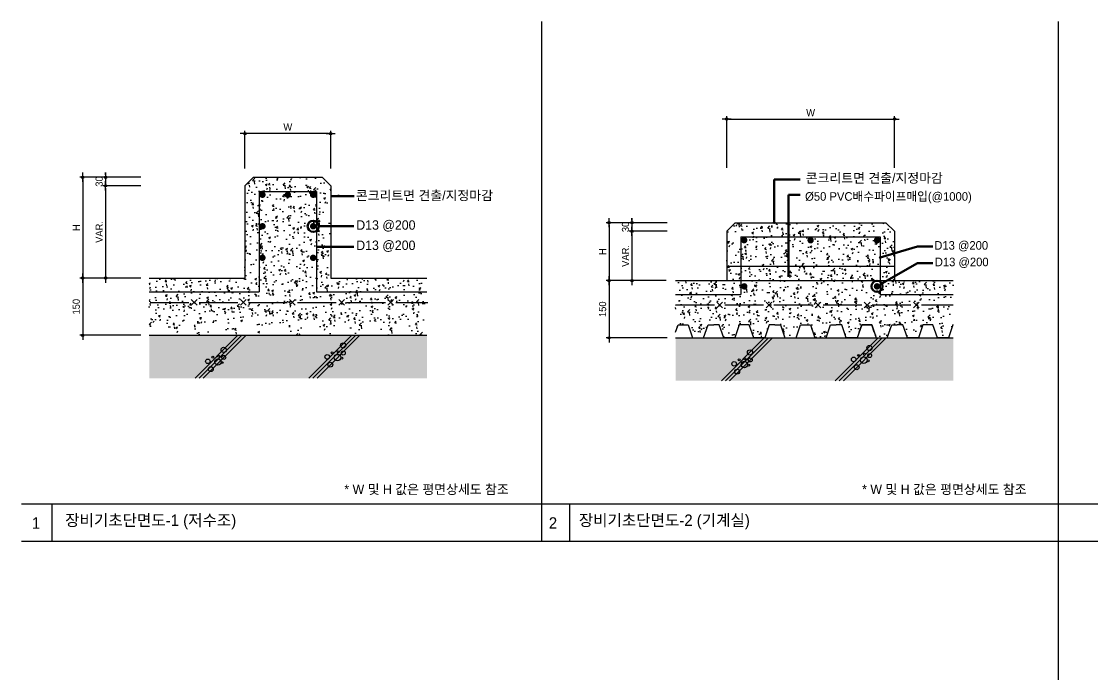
# Model space of a CAD drawing. Header units: millimetres. Extents: x 190 to 16800, y 0 to 5940.
# Drawn here: x 190 to 3934, y 3418 to 5701 of the extents above; entities that cross this region are included whole.
import ezdxf
from ezdxf.enums import TextEntityAlignment as Align

# ---------------------------------------------------------------- set-up
doc = ezdxf.new("R2010")
doc.units = ezdxf.units.MM
doc.linetypes.add('HID', pattern=[2.3, 1.5, -0.8])
for name, color, linetype in [('2', 7, 'Continuous'), ('3', 3, 'Continuous'), ('3TEX', 3, 'Continuous'), ('4', 4, 'Continuous'), ('7DIM', 9, 'Continuous'), ('8', 8, 'Continuous'), ('9', 9, 'Continuous'), ('COLU', 2, 'Continuous'), ('ELE-2', 4, 'Continuous'), ('HAT', 5, 'Continuous'), ('HAT9', 9, 'Continuous'), ('MISC', 6, 'Continuous'), ('S2', 253, 'Continuous'), ('SY', 1, 'Continuous'), ('TEX', 3, 'Continuous')]:
    doc.layers.add(name, color=color, linetype=linetype)
doc.styles.add('1', font='')
doc.styles.add('나눔고딕', font='')
doc.styles.get('1').set_extended_font_data('Dotum')
doc.styles.get('나눔고딕').set_extended_font_data('Dotum')
doc.dimstyles.new('DIM1', dxfattribs={"dimtxt": 3.5, "dimasz": 0.8, "dimexe": 1, "dimexo": 3, "dimgap": 1, "dimtad": 1, "dimdec": 0, "dimzin": 1, "dimlunit": 6, "dimtxsty": '나눔고딕', "dimblk": 'DIMDOT', "dimcen": 1, "dimclrd": 256, "dimclre": 256, "dimclrt": 3, "dimadec": 0, "dimazin": 0, "dimtfac": 1, "dimtdec": 0, "dimtix": 1, "dimtmove": 2, "dimatfit": 3, "dimldrblk": 'DIMDOT', "dimfxl": 1, "dimtolj": 1, "dimarcsym": 0})

# ---------------------------------------------------------------- blocks, each defined once
blk = doc.blocks.new('DIMDOT')
at = {"color": 0}
blk.add_line((-2, 0), (2, 0), dxfattribs=at)
for radius in [0.5, 0.25]:
    blk.add_circle((0, 0), radius, dxfattribs=at)
blk = doc.blocks.new('*D246')
at = {"layer": '7DIM', "lineweight": -2, "transparency": 16777216}
for p, q in [((2655.4, 5189.5), (2655.4, 5369.5)), ((2663.4, 5359.5), (3234.2, 5359.5)), ((3242.2, 5189.5), (3242.2, 5369.5))]:
    blk.add_line(p, q, dxfattribs=at)
at = {"layer": 'Defpoints', "color": 0, "transparency": 16777216}
for p in [(3242.2, 5359.5), (2655.4, 5159.5), (3242.2, 5159.5)]:
    blk.add_point(p, dxfattribs=at)
at = {"layer": '7DIM', "lineweight": -2, "transparency": 16777216, "xscale": 8, "yscale": 8, "zscale": 8, "rotation": 180}
blk.add_blockref('DIMDOT', (2655.4, 5359.5), dxfattribs=at)
at = {"layer": '7DIM', "lineweight": -2, "transparency": 16777216, "xscale": 8, "yscale": 8, "zscale": 8}
blk.add_blockref('DIMDOT', (3242.2, 5359.5), dxfattribs=at)
at = {"layer": '7DIM', "color": 3, "transparency": 16777216, "insert": (2948.8, 5382), "char_height": 25, "attachment_point": 5, "style": '나눔고딕'}
blk.add_mtext('\\A1;W', dxfattribs=at)
blk = doc.blocks.new('*D247')
at = {"layer": '7DIM', "lineweight": -2, "transparency": 16777216}
for p, q in [((484.1, 5164.4), (484.1, 5172.4)), ((606.8, 5156.4), (474.1, 5156.4)), ((484.1, 5156.4), (484.1, 5126.4)), ((606.8, 5126.4), (474.1, 5126.4)), ((484.1, 5118.4), (484.1, 5110.4))]:
    blk.add_line(p, q, dxfattribs=at)
at = {"layer": 'Defpoints', "color": 0, "transparency": 16777216}
for p in [(636.8, 5156.4), (484.1, 5126.4), (636.8, 5126.4)]:
    blk.add_point(p, dxfattribs=at)
at = {"layer": '7DIM', "lineweight": -2, "transparency": 16777216, "xscale": 8, "yscale": 8, "zscale": 8}
for p, rotation in [((484.1, 5156.4), 270), ((484.1, 5126.4), 90)]:
    blk.add_blockref('DIMDOT', p, dxfattribs=dict(at, rotation=rotation))
at = {"layer": '7DIM', "color": 3, "transparency": 16777216, "insert": (461.6, 5141.4), "char_height": 25, "attachment_point": 5, "rotation": 90, "style": '나눔고딕'}
blk.add_mtext('\\A1;30', dxfattribs=at)
blk = doc.blocks.new('*D248')
at = {"layer": '7DIM', "lineweight": -2, "transparency": 16777216}
for p, q in [((606.8, 5126.4), (474.1, 5126.4)), ((484.1, 5118.4), (484.1, 4811.9)), ((606.8, 4803.9), (474.1, 4803.9))]:
    blk.add_line(p, q, dxfattribs=at)
at = {"layer": 'Defpoints', "color": 0, "transparency": 16777216}
for p in [(636.8, 5126.4), (484.1, 4803.9), (636.8, 4803.9)]:
    blk.add_point(p, dxfattribs=at)
at = {"layer": '7DIM', "lineweight": -2, "transparency": 16777216, "xscale": 8, "yscale": 8, "zscale": 8}
for p, rotation in [((484.1, 5126.4), 90), ((484.1, 4803.9), 270)]:
    blk.add_blockref('DIMDOT', p, dxfattribs=dict(at, rotation=rotation))
at = {"layer": '7DIM', "color": 3, "transparency": 16777216, "insert": (461.6, 4965.2), "char_height": 25, "attachment_point": 5, "rotation": 90, "style": '나눔고딕'}
blk.add_mtext('\\A1;VAR.', dxfattribs=at)
blk = doc.blocks.new('*D249')
at = {"layer": '7DIM', "lineweight": -2, "transparency": 16777216}
for p, q in [((606.8, 4803.9), (394.1, 4803.9)), ((404.1, 4795.9), (404.1, 4611.9)), ((606.8, 4603.9), (394.1, 4603.9))]:
    blk.add_line(p, q, dxfattribs=at)
at = {"layer": 'Defpoints', "color": 0, "transparency": 16777216}
for p in [(636.8, 4803.9), (404.1, 4603.9), (636.8, 4603.9)]:
    blk.add_point(p, dxfattribs=at)
at = {"layer": '7DIM', "lineweight": -2, "transparency": 16777216, "xscale": 8, "yscale": 8, "zscale": 8}
for p, rotation in [((404.1, 4803.9), 90), ((404.1, 4603.9), 270)]:
    blk.add_blockref('DIMDOT', p, dxfattribs=dict(at, rotation=rotation))
at = {"layer": '7DIM', "color": 3, "transparency": 16777216, "insert": (381.6, 4703.9), "char_height": 25, "attachment_point": 5, "rotation": 90, "style": '나눔고딕'}
blk.add_mtext('\\A1;150', dxfattribs=at)
blk = doc.blocks.new('*D250')
at = {"layer": '7DIM', "lineweight": -2, "transparency": 16777216}
for p, q in [((546.8, 5156.4), (394.1, 5156.4)), ((404.1, 5148.4), (404.1, 4811.9)), ((546.8, 4803.9), (394.1, 4803.9))]:
    blk.add_line(p, q, dxfattribs=at)
at = {"layer": 'Defpoints', "color": 0, "transparency": 16777216}
for p in [(576.8, 5156.4), (404.1, 4803.9), (576.8, 4803.9)]:
    blk.add_point(p, dxfattribs=at)
at = {"layer": '7DIM', "lineweight": -2, "transparency": 16777216, "xscale": 8, "yscale": 8, "zscale": 8}
for p, rotation in [((404.1, 5156.4), 90), ((404.1, 4803.9), 270)]:
    blk.add_blockref('DIMDOT', p, dxfattribs=dict(at, rotation=rotation))
at = {"layer": '7DIM', "color": 3, "transparency": 16777216, "insert": (381.6, 4980.2), "char_height": 25, "attachment_point": 5, "rotation": 90, "style": '나눔고딕'}
blk.add_mtext('\\A1;H', dxfattribs=at)
blk = doc.blocks.new('*D251')
at = {"layer": '7DIM', "lineweight": -2, "transparency": 16777216}
for p, q in [((2446.9, 4997.6), (2314.2, 4997.6)), ((2324.2, 5005.6), (2324.2, 5013.6)), ((2324.2, 4997.6), (2324.2, 4967.6)), ((2446.9, 4967.6), (2314.2, 4967.6)), ((2324.2, 4959.6), (2324.2, 4951.6))]:
    blk.add_line(p, q, dxfattribs=at)
at = {"layer": 'Defpoints', "color": 0, "transparency": 16777216}
for p in [(2476.9, 4997.6), (2324.2, 4967.6), (2476.9, 4967.6)]:
    blk.add_point(p, dxfattribs=at)
at = {"layer": '7DIM', "lineweight": -2, "transparency": 16777216, "xscale": 8, "yscale": 8, "zscale": 8}
for p, rotation in [((2324.2, 4997.6), 270), ((2324.2, 4967.6), 90)]:
    blk.add_blockref('DIMDOT', p, dxfattribs=dict(at, rotation=rotation))
at = {"layer": '7DIM', "color": 3, "transparency": 16777216, "insert": (2301.7, 4982.6), "char_height": 25, "attachment_point": 5, "rotation": 90, "style": '나눔고딕'}
blk.add_mtext('\\A1;30', dxfattribs=at)
blk = doc.blocks.new('*D252')
at = {"layer": '7DIM', "lineweight": -2, "transparency": 16777216}
for p, q in [((2446.9, 4967.6), (2314.2, 4967.6)), ((2324.2, 4959.6), (2324.2, 4803.1)), ((2444.2, 4795.1), (2314.2, 4795.1))]:
    blk.add_line(p, q, dxfattribs=at)
at = {"layer": 'Defpoints', "color": 0, "transparency": 16777216}
for p in [(2476.9, 4967.6), (2324.2, 4795.1), (2474.2, 4795.1)]:
    blk.add_point(p, dxfattribs=at)
at = {"layer": '7DIM', "lineweight": -2, "transparency": 16777216, "xscale": 8, "yscale": 8, "zscale": 8}
for p, rotation in [((2324.2, 4967.6), 90), ((2324.2, 4795.1), 270)]:
    blk.add_blockref('DIMDOT', p, dxfattribs=dict(at, rotation=rotation))
at = {"layer": '7DIM', "color": 3, "transparency": 16777216, "insert": (2301.7, 4881.3), "char_height": 25, "attachment_point": 5, "rotation": 90, "style": '나눔고딕'}
blk.add_mtext('\\A1;VAR.', dxfattribs=at)
blk = doc.blocks.new('*D253')
at = {"layer": '7DIM', "lineweight": -2, "transparency": 16777216}
for p, q in [((2444.2, 4795.1), (2234.2, 4795.1)), ((2244.2, 4787.1), (2244.2, 4603.1)), ((2446.9, 4595.1), (2234.2, 4595.1))]:
    blk.add_line(p, q, dxfattribs=at)
at = {"layer": 'Defpoints', "color": 0, "transparency": 16777216}
for p in [(2474.2, 4795.1), (2244.2, 4595.1), (2476.9, 4595.1)]:
    blk.add_point(p, dxfattribs=at)
at = {"layer": '7DIM', "lineweight": -2, "transparency": 16777216, "xscale": 8, "yscale": 8, "zscale": 8}
for p, rotation in [((2244.2, 4795.1), 90), ((2244.2, 4595.1), 270)]:
    blk.add_blockref('DIMDOT', p, dxfattribs=dict(at, rotation=rotation))
at = {"layer": '7DIM', "color": 3, "transparency": 16777216, "insert": (2221.7, 4695.1), "char_height": 25, "attachment_point": 5, "rotation": 90, "style": '나눔고딕'}
blk.add_mtext('\\A1;150', dxfattribs=at)
blk = doc.blocks.new('*D254')
at = {"layer": '7DIM', "lineweight": -2, "transparency": 16777216}
for p, q in [((2386.9, 4997.6), (2234.2, 4997.6)), ((2244.2, 4989.6), (2244.2, 4803.1)), ((2386.9, 4795.1), (2234.2, 4795.1))]:
    blk.add_line(p, q, dxfattribs=at)
at = {"layer": 'Defpoints', "color": 0, "transparency": 16777216}
for p in [(2416.9, 4997.6), (2244.2, 4795.1), (2416.9, 4795.1)]:
    blk.add_point(p, dxfattribs=at)
at = {"layer": '7DIM', "lineweight": -2, "transparency": 16777216, "xscale": 8, "yscale": 8, "zscale": 8}
for p, rotation in [((2244.2, 4997.6), 90), ((2244.2, 4795.1), 270)]:
    blk.add_blockref('DIMDOT', p, dxfattribs=dict(at, rotation=rotation))
at = {"layer": '7DIM', "color": 3, "transparency": 16777216, "insert": (2221.7, 4896.3), "char_height": 25, "attachment_point": 5, "rotation": 90, "style": '나눔고딕'}
blk.add_mtext('\\A1;H', dxfattribs=at)
blk = doc.blocks.new('*D255')
at = {"layer": '7DIM', "lineweight": -2, "transparency": 16777216}
for p, q in [((971.1, 5186.4), (971.1, 5319.1)), ((1271.1, 5186.4), (1271.1, 5319.1)), ((1263.1, 5309.1), (979.1, 5309.1))]:
    blk.add_line(p, q, dxfattribs=at)
at = {"layer": 'Defpoints', "color": 0, "transparency": 16777216}
for p in [(971.1, 5309.1), (971.1, 5156.4), (1271.1, 5156.4)]:
    blk.add_point(p, dxfattribs=at)
at = {"layer": '7DIM', "lineweight": -2, "transparency": 16777216, "xscale": 8, "yscale": 8, "zscale": 8, "rotation": 180}
blk.add_blockref('DIMDOT', (971.1, 5309.1), dxfattribs=at)
at = {"layer": '7DIM', "lineweight": -2, "transparency": 16777216, "xscale": 8, "yscale": 8, "zscale": 8}
blk.add_blockref('DIMDOT', (1271.1, 5309.1), dxfattribs=at)
at = {"layer": '7DIM', "color": 3, "transparency": 16777216, "insert": (1121.1, 5331.7), "char_height": 25, "attachment_point": 5, "style": '나눔고딕'}
blk.add_mtext('\\A1;W', dxfattribs=at)

msp = doc.modelspace()

# ---------------------------------------------------------------- hatches: boundary and pattern name
at = {"layer": 'HAT9'}
h = msp.add_hatch(dxfattribs=at)
h.set_pattern_fill('AR-CONC', color=256, scale=10, style=0)
h.set_pattern_definition([(50, (-17971428.583, -72355.19), (71.72601826, -6.2752135), [7.5, -82.5]), (355, (-17971428.58, -72355.19), (-13.87513336, 75.21921337), [6, -66]), (100.4514, (-17971422.606, -72355.715), (57.85093817, 68.9439542), [6.374019, -70.1142112]), (46.1842, (-17971428.58, -72335.19), (106.72410486, -16.55190143), [11.25, -123.75]), (96.6356, (-17971419.69, -72336.57), (93.46627055, 97.4117871), [9.5610288, -105.1713]), (351.1842, (-17971428.58, -72335.19), (93.4661945, 97.4118601), [9, -99]), (21, (-17971418.583, -72340.19), (59.69070521, -40.26188907), [7.5, -82.5]), (326, (-17971418.58, -72340.19), (24.3315332, 72.5150045), [6, -66]), (71.4514, (-17971413.61, -72343.55), (84.02226286, 32.25304967), [6.374019, -70.1142112]), (37.5, (-17971428.583, -72355.192), (1.21598553, 33.289385383), [0, -65.2, 0, -67, 0, -66.25]), (7.5, (-17971428.583, -72355.192), (26.306953744, 39.44117119), [0, -38.2, 0, -63.7, 0, -25.25]), (327.5, (-17971450.883, -72355.192), (53.382243617, -2.255487173), [0, -25, 0, -78, 0, -103.5]), (317.5, (-17971460.883, -72355.19), (58.31861693, 10.01049823), [0, -32.5, 0, -51.8, 0, -73.5])])
h.paths.add_polyline_path([(1607.6, 4803.9), (1271.1, 4803.9), (1271.1, 5126.4), (1241.1, 5156.4), (1001.1, 5156.4), (971.1, 5126.4), (971.1, 4803.9), (636.8, 4803.9), (636.8, 4624.4), (645.3, 4648.9), (680.3, 4648.9), (695.8, 4603.9), (734.8, 4603.9), (750.3, 4648.9), (769.8, 4648.9), (789.3, 4648.9), (804.8, 4603.9), (843.8, 4603.9), (859.3, 4648.9), (894.3, 4648.9), (909.8, 4603.9), (948.8, 4603.9), (964.3, 4648.9), (983.8, 4648.9), (1003.3, 4648.9), (1018.8, 4603.9), (1057.8, 4603.9), (1073.3, 4648.9), (1108.3, 4648.9), (1123.8, 4603.9), (1162.8, 4603.9), (1178.3, 4648.9), (1197.8, 4648.9), (1217.3, 4648.9), (1232.8, 4603.9), (1271.8, 4603.9), (1287.3, 4648.9), (1322.3, 4648.9), (1337.8, 4603.9), (1376.8, 4603.9), (1392.3, 4648.9), (1411.8, 4648.9), (1431.3, 4648.9), (1446.8, 4603.9), (1485.8, 4603.9), (1501.3, 4648.9), (1536.3, 4648.9), (1551.8, 4603.9), (1590.8, 4603.9), (1606.3, 4648.9), (1607.6, 4648.9)])
h = msp.add_hatch(dxfattribs=at)
h.set_pattern_fill('AR-CONC', color=256, scale=10, style=0)
h.set_pattern_definition([(50, (-17971428.583, -72355.19), (71.72601826, -6.2752135), [7.5, -82.5]), (355, (-17971428.58, -72355.19), (-13.87513336, 75.21921337), [6, -66]), (100.4514, (-17971422.606, -72355.715), (57.85093817, 68.9439542), [6.374019, -70.1142112]), (46.1842, (-17971428.58, -72335.19), (106.72410486, -16.55190143), [11.25, -123.75]), (96.6356, (-17971419.69, -72336.57), (93.46627055, 97.4117871), [9.5610288, -105.1713]), (351.1842, (-17971428.58, -72335.19), (93.4661945, 97.4118601), [9, -99]), (21, (-17971418.583, -72340.19), (59.69070521, -40.26188907), [7.5, -82.5]), (326, (-17971418.58, -72340.19), (24.3315332, 72.5150045), [6, -66]), (71.4514, (-17971413.61, -72343.55), (84.02226286, 32.25304967), [6.374019, -70.1142112]), (37.5, (-17971428.583, -72355.192), (1.21598553, 33.289385383), [0, -65.2, 0, -67, 0, -66.25]), (7.5, (-17971428.583, -72355.192), (26.306953744, 39.44117119), [0, -38.2, 0, -63.7, 0, -25.25]), (327.5, (-17971450.883, -72355.192), (53.382243617, -2.255487173), [0, -25, 0, -78, 0, -103.5]), (317.5, (-17971460.883, -72355.19), (58.31861693, 10.01049823), [0, -32.5, 0, -51.8, 0, -73.5])])
h.paths.add_polyline_path([(3242.2, 4967.6), (3212.2, 4997.6), (2685.4, 4997.6), (2655.4, 4967.6), (2655.4, 4795.1), (2476.9, 4795.1), (2476.9, 4615.5), (2485.4, 4640.1), (2520.4, 4640.1), (2535.9, 4595.1), (2574.9, 4595.1), (2590.4, 4640.1), (2609.9, 4640.1), (2629.4, 4640.1), (2644.9, 4595.1), (2683.9, 4595.1), (2699.4, 4640.1), (2734.4, 4640.1), (2749.9, 4595.1), (2788.9, 4595.1), (2804.4, 4640.1), (2823.9, 4640.1), (2843.4, 4640.1), (2858.9, 4595.1), (2897.9, 4595.1), (2913.4, 4640.1), (2948.4, 4640.1), (2963.9, 4595.1), (3002.9, 4595.1), (3018.4, 4640.1), (3037.9, 4640.1), (3057.4, 4640.1), (3072.9, 4595.1), (3111.9, 4595.1), (3127.4, 4640.1), (3162.4, 4640.1), (3177.9, 4595.1), (3216.9, 4595.1), (3232.4, 4640.1), (3251.9, 4640.1), (3271.4, 4640.1), (3286.9, 4595.1), (3325.9, 4595.1), (3341.4, 4640.1), (3376.4, 4640.1), (3391.9, 4595.1), (3430.9, 4595.1), (3446.4, 4640.1), (3447.7, 4640.1), (3447.7, 4795.1), (3242.2, 4795.1)])
at = {"layer": 'S2'}
for points in [[(636.8, 4603.9), (1607.6, 4603.9), (1607.6, 4453.9), (636.8, 4453.9)], [(2476.9, 4595.1), (3447.7, 4595.1), (3447.7, 4445.1), (2476.9, 4445.1)]]:
    msp.add_hatch(color=256, dxfattribs=at).paths.add_polyline_path(points)

# ---------------------------------------------------------------- linework, layer by layer
at = {"layer": '2'}
for p, q in [((1021.1, 5106.4), (1021.1, 4755.9)), ((1021.1, 5106.4), (1221.1, 5106.4)), ((1221.1, 5106.4), (1221.1, 4755.9)), ((2705.4, 4947.6), (2705.4, 4747.1)), ((2705.4, 4947.6), (3192.2, 4947.6)), ((3192.2, 4947.6), (3192.2, 4747.1)), ((636.8, 4755.9), (1021.1, 4755.9)), ((1221.1, 4755.9), (1607.6, 4755.9)), ((2476.9, 4747.1), (2705.4, 4747.1)), ((3192.2, 4747.1), (3447.7, 4747.1))]:
    msp.add_line(p, q, dxfattribs=at)
at = {"layer": '3', "const_width": 11.2}
for points in [[(1026.7, 5095.2, 1), (1038, 5095.2, 1)], [(1115.5, 5095.2, 1), (1126.7, 5095.2, 1)], [(1215.5, 5095.2, -1), (1204.2, 5095.2, -1)], [(1026.7, 4985, 1), (1038, 4985, 1)], [(1215.5, 4985, -1), (1204.2, 4985, -1)], [(2711.1, 4936.3, 1), (2722.3, 4936.3, 1)], [(2943.2, 4936.3, 1), (2954.4, 4936.3, 1)], [(3186.6, 4936.3, -1), (3175.3, 4936.3, -1)], [(1026.7, 4874.9, 1), (1038, 4874.9, 1)], [(1215.5, 4874.9, -1), (1204.2, 4874.9, -1)], [(2711.1, 4775, 1), (2722.3, 4775, 1)], [(3186.6, 4775, -1), (3175.3, 4775, -1)]]:
    msp.add_lwpolyline(points, format="xyb", close=True, dxfattribs=at)
at = {"layer": '4'}
for p, q in [((1001.1, 5156.4), (971.1, 5126.4)), ((1001.1, 5156.4), (1241.1, 5156.4)), ((1241.1, 5156.4), (1271.1, 5126.4)), ((971.1, 5126.4), (971.1, 4803.9)), ((1271.1, 5126.4), (1271.1, 4803.9)), ((2685.4, 4997.6), (2655.4, 4967.6)), ((2685.4, 4997.6), (3212.2, 4997.6)), ((3212.2, 4997.6), (3242.2, 4967.6)), ((2655.4, 4967.6), (2655.4, 4795.1)), ((3242.2, 4967.6), (3242.2, 4795.1)), ((636.8, 4803.9), (971.1, 4803.9)), ((1271.1, 4803.9), (1607.6, 4803.9)), ((2476.9, 4795.1), (2655.4, 4795.1)), ((3242.2, 4795.1), (3447.7, 4795.1))]:
    msp.add_line(p, q, dxfattribs=at)
at = {"layer": '8'}
for p, q in [((639.5, 4718.9), (775, 4718.9)), ((803.7, 4729), (783.7, 4709)), ((783.7, 4729), (803.7, 4709)), ((811.4, 4718.9), (946.7, 4718.9)), ((955.5, 4729), (975.5, 4709)), ((975.5, 4729), (955.5, 4709)), ((983.2, 4718.9), (1118.5, 4718.9)), ((1147.3, 4729), (1127.3, 4709)), ((1127.3, 4729), (1147.3, 4709)), ((1155, 4718.9), (1290.3, 4718.9)), ((1299, 4729), (1319.1, 4709)), ((1319.1, 4729), (1299, 4709)), ((1326.8, 4718.9), (1462.1, 4718.9)), ((1490.9, 4729), (1470.8, 4709)), ((1470.8, 4729), (1490.9, 4709)), ((1498.6, 4718.9), (1610.3, 4718.9)), ((2641.1, 4720.1), (2621.1, 4700.1)), ((2621.1, 4720.1), (2641.1, 4700.1)), ((2792.9, 4720.1), (2812.9, 4700.1)), ((2812.9, 4720.1), (2792.9, 4700.1)), ((2984.7, 4720.1), (2964.6, 4700.1)), ((2964.6, 4720.1), (2984.7, 4700.1)), ((3136.4, 4720.1), (3156.5, 4700.1)), ((3156.5, 4720.1), (3136.4, 4700.1)), ((3328.3, 4720.1), (3308.2, 4700.1)), ((3308.2, 4720.1), (3328.3, 4700.1)), ((2476.9, 4710.1), (2612.3, 4710.1)), ((2648.8, 4710.1), (2784.1, 4710.1)), ((2820.6, 4710.1), (2955.9, 4710.1)), ((2992.4, 4710.1), (3127.7, 4710.1)), ((3164.2, 4710.1), (3299.5, 4710.1)), ((3336, 4710.1), (3447.7, 4710.1))]:
    msp.add_line(p, q, dxfattribs=at)
at = {"layer": '9'}
for p, q in [((2009.6, 3884.3), (2009.6, 5700.9)), ((3814.8, 250.9), (3814.8, 5700.9)), ((7429.9, 4014.3), (189.9, 4014.3)), ((297, 3884.3), (297, 4014.3)), ((297, 3883.7), (297, 4013.7)), ((2107, 3884.3), (2107, 4014.3)), ((2107, 3884.3), (2107, 4014.3)), ((189.9, 3884.3), (7429.9, 3884.3))]:
    msp.add_line(p, q, dxfattribs=at)
at = {"layer": 'COLU'}
for p, q in [((636.8, 4603.9), (1607.6, 4603.9)), ((2476.9, 4595.1), (3447.7, 4595.1))]:
    msp.add_line(p, q, dxfattribs=at)
at = {"layer": 'ELE-2'}
for points in [[(2476.9, 4615.5), (2485.4, 4640.1), (2520.4, 4640.1), (2535.9, 4595.1), (2574.9, 4595.1), (2590.4, 4640.1), (2609.9, 4640.1)], [(2823.9, 4640.1), (2804.4, 4640.1), (2788.9, 4595.1), (2749.9, 4595.1), (2734.4, 4640.1), (2699.4, 4640.1), (2683.9, 4595.1), (2644.9, 4595.1), (2629.4, 4640.1), (2609.9, 4640.1)], [(2823.9, 4640.1), (2843.4, 4640.1), (2858.9, 4595.1), (2897.9, 4595.1), (2913.4, 4640.1), (2948.4, 4640.1), (2963.9, 4595.1), (3002.9, 4595.1), (3018.4, 4640.1), (3037.9, 4640.1)], [(3170.8, 4615.5), (3162.4, 4640.1), (3127.4, 4640.1), (3111.9, 4595.1), (3072.9, 4595.1), (3057.4, 4640.1), (3037.9, 4640.1)], [(3118.9, 4615.5), (3127.4, 4640.1), (3162.4, 4640.1), (3177.9, 4595.1), (3216.9, 4595.1), (3232.4, 4640.1), (3251.9, 4640.1)], [(3447.7, 4640.1), (3446.4, 4640.1), (3430.9, 4595.1), (3391.9, 4595.1), (3376.4, 4640.1), (3341.4, 4640.1), (3325.9, 4595.1), (3286.9, 4595.1), (3271.4, 4640.1), (3251.9, 4640.1)]]:
    msp.add_lwpolyline(points, dxfattribs=at)
at = {"layer": 'HAT'}
for p, q in [((796.8, 4453.9), (946.8, 4603.9)), ((810.9, 4453.9), (960.9, 4603.9)), ((825, 4453.9), (975, 4603.9)), ((1194.9, 4453.9), (1344.9, 4603.9)), ((1209, 4453.9), (1359, 4603.9)), ((1223.2, 4453.9), (1373.2, 4603.9)), ((2636.8, 4445.1), (2786.8, 4595.1)), ((2651, 4445.1), (2801, 4595.1)), ((2665.1, 4445.1), (2815.1, 4595.1)), ((3035, 4445.1), (3185, 4595.1)), ((3049.1, 4445.1), (3199.1, 4595.1)), ((3063.3, 4445.1), (3213.3, 4595.1))]:
    msp.add_line(p, q, dxfattribs=at)
for centre, radius in [((1314.4, 4568.5), 9.11), ((3154.4, 4559.6), 9.11), ((879.2, 4531.1), 3.38), ((896.7, 4553), 9.11), ((897.4, 4526.5), 6.97), ((1259.1, 4528.4), 8.04), ((1276.5, 4542.8), 3.38), ((1294.7, 4526.1), 11.3), ((1297, 4546.5), 3.38), ((1315.1, 4542), 6.97), ((2736.7, 4544.2), 9.11), ((3116.6, 4533.9), 3.38), ((3137, 4537.7), 3.38), ((3155.2, 4533.2), 6.97), ((841.4, 4512.9), 8.04), ((852, 4485.7), 8.56), ((858.8, 4527.3), 3.38), ((877, 4510.6), 11.3), ((892.1, 4508.4), 3.38), ((1269.7, 4501.2), 8.56), ((1309.8, 4523.8), 3.38), ((2681.5, 4504.1), 8.04), ((2698.9, 4518.5), 3.38), ((2717.1, 4501.8), 11.3), ((2719.3, 4522.2), 3.38), ((2732.2, 4499.5), 3.38), ((2737.5, 4517.7), 6.97), ((3099.2, 4519.6), 8.04), ((3109.8, 4492.3), 8.56), ((3134.8, 4517.3), 11.3), ((3149.9, 4515), 3.38), ((2692.1, 4476.9), 8.56)]:
    msp.add_circle(centre, radius, dxfattribs=at)
at = {"layer": 'MISC', "linetype": 'HID'}
for p, q in [((2655.4, 4845.1), (3242.2, 4845.1)), ((2655.4, 4795.1), (3242.2, 4795.1))]:
    msp.add_line(p, q, dxfattribs=at)
at = {"layer": 'SY', "lineweight": 50}
for p, q in [((2821.5, 4998.1), (2821.5, 5148.7)), ((2821.5, 5148.7), (2911.9, 5148.7)), ((1270.8, 5090.8), (1352.6, 5090.8)), ((1229.4, 4985), (1351.8, 4985)), ((1221.1, 4913.5), (1351.8, 4913.5)), ((3192.2, 4875.7), (3322.9, 4914.7)), ((3322.9, 4914.7), (3375.7, 4914.7)), ((3197.9, 4784.7), (3322.9, 4856.6)), ((3322.9, 4856.6), (3375.7, 4856.6))]:
    msp.add_line(p, q, dxfattribs=at)
for points in [[(1270.8, 5090.8, 0, 9.99, 0), (1300.8, 5090.8, 9.99, 9.99, 0)], [(1221.1, 4913.5, 0, 9.99, 0), (1251.1, 4913.5, 9.99, 9.99, 0)]]:
    msp.add_lwpolyline(points, format="xyseb", dxfattribs=at)
for points in [[(2871.7, 4814), (2871.7, 5095)], [(2871.7, 5095), (2911.9, 5095)]]:
    msp.add_lwpolyline(points, dxfattribs=at)
at = {"layer": 'SY', "lineweight": 50, "const_width": 5}
for points in [[(2819, 4998.1, 1), (2824, 4998.1, 1)], [(3189.7, 4875.7, 1), (3194.7, 4875.7, 1)], [(2869.2, 4814, 1), (2874.2, 4814, 1)]]:
    msp.add_lwpolyline(points, format="xyb", close=True, dxfattribs=at)
at = {"layer": 'SY', "lineweight": 50}
for centre in [(1209.9, 4985), (3181, 4775)]:
    msp.add_circle(centre, 19.6, dxfattribs=at)

# ---------------------------------------------------------------- texts
at = {"layer": '3TEX', "color": 3, "lineweight": 50, "style": '1'}
for p in [(1318.8, 4065.8), (3128.8, 4065.8)]:
    msp.add_text('* W 및 H 값은 평면상세도 참조', height=33, dxfattribs=at).set_placement(p, align=Align.MIDDLE_LEFT)
for s, p in [(' 장비기초단면도-1 (저수조)', (328.4, 3925.7)), ('장비기초단면도-2 (기계실)', (2138.4, 3925.7))]:
    msp.add_text(s, height=40, dxfattribs=at).set_placement(p, align=Align.BOTTOM_LEFT)
at = {"layer": '3TEX', "color": 3, "style": '1'}
for s, p in [('1', (226.4, 3927.9)), ('2', (2033.6, 3928))]:
    msp.add_text(s, height=40, dxfattribs=at).set_placement(p)
at = {"layer": 'TEX', "linetype": 'Continuous', "style": '1'}
for s, height, p in [('콘크리트면 견출/지정마감', 33, (2931.6, 5137.1)), ('콘크리트면 견출/지정마감', 33, (1359, 5076.3)), ('Ø50 PVC배수파이프매입(@1000)', 30, (2929.5, 5074.2)), ('D13 @200', 33, (1360.5, 4972.9)), ('D13 @200', 33, (1360.3, 4902.1)), ('D13 @200', 30, (3381.1, 4903.2)), ('D13 @200', 30, (3382.8, 4845.3))]:
    msp.add_text(s, height=height, dxfattribs=at).set_placement(p)

# ---------------------------------------------------------------- dimensions: what is measured, and where the dimension line sits
at = {"layer": '7DIM'}
for base, p1, p2, picture, middle in [((3242.2, 5359.5), (2655.4, 5159.5), (3242.2, 5159.5), '*D246', (2948.8, 5382)), ((971.1, 5309.1), (1271.1, 5156.4), (971.1, 5156.4), '*D255', (1121.1, 5331.7))]:
    dim = msp.add_linear_dim(base=base, p1=p1, p2=p2, text='W', dimstyle='DIM1', override={"dimscale": 10, "dimtxt": 2.5}, dxfattribs=at)
    dim.commit()
    dim.dimension.update_dxf_attribs({"geometry": picture, "text_midpoint": middle})
for base, p1, p2, text, picture, middle in [((404.1, 4803.9), (576.8, 5156.4), (576.8, 4803.9), 'H', '*D250', (381.6, 4980.2)), ((484.1, 5126.4), (636.8, 5156.4), (636.8, 5126.4), '30', '*D247', (461.6, 5141.4)), ((484.1, 4803.9), (636.8, 5126.4), (636.8, 4803.9), 'VAR.', '*D248', (461.6, 4965.2)), ((2244.2, 4795.1), (2416.9, 4997.6), (2416.9, 4795.1), 'H', '*D254', (2221.7, 4896.3)), ((2324.2, 4967.6), (2476.9, 4997.6), (2476.9, 4967.6), '30', '*D251', (2301.7, 4982.6)), ((2324.2, 4795.1), (2476.9, 4967.6), (2474.2, 4795.1), 'VAR.', '*D252', (2301.7, 4881.3)), ((404.1, 4603.9), (636.8, 4803.9), (636.8, 4603.9), '150', '*D249', (381.6, 4703.9)), ((2244.2, 4595.1), (2474.2, 4795.1), (2476.9, 4595.1), '150', '*D253', (2221.7, 4695.1))]:
    dim = msp.add_linear_dim(base=base, p1=p1, p2=p2, angle=90, text=text, dimstyle='DIM1', override={"dimscale": 10, "dimtxt": 2.5}, dxfattribs=at)
    dim.commit()
    dim.dimension.update_dxf_attribs({"geometry": picture, "text_midpoint": middle})

doc.saveas('drawing.dxf')
